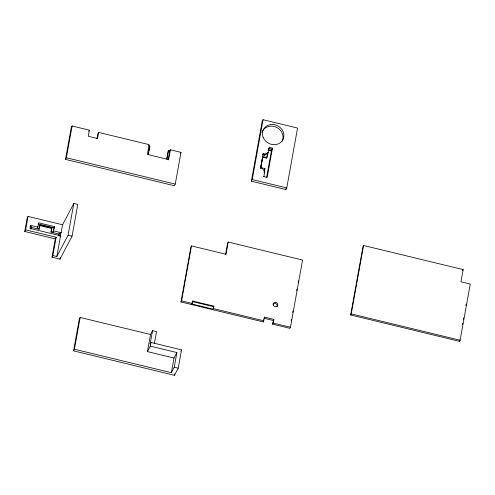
<?xml version="1.0" encoding="UTF-8"?>
<svg xmlns="http://www.w3.org/2000/svg" width="495" height="495" viewBox="0 0 495 495"><rect width="100%" height="100%" fill="white"/><g stroke="black" fill="none" stroke-linecap="round" stroke-linejoin="round"><path stroke-width="0.74" d="M24.75 231.499L27.176 218.06L28.042 216.42L62.562 224.779L73.811 203.445L77.795 204.41L72.066 236.171L59.951 259.145L51.987 257.221L55.291 238.893L56.158 237.254L25.616 229.859L24.75 231.499L55.291 238.893M25.616 229.859L28.042 216.42M62.562 224.779L61.133 232.718L60.551 233.813L59.227 233.492L58.936 234.042L50.973 232.112L51.257 231.567L53.138 232.019L54.481 226.648L38.666 222.818L37.892 227.094L30.591 225.324L30.04 228.381L60.582 235.775L56.832 256.54L52.854 255.575L51.987 257.221M30.9 229.185L31.34 226.741L30.016 226.419L30.591 225.324M51.257 231.567L51.919 227.898L39.971 225.008L39.309 228.671L37.317 228.189L37.577 226.766M31.34 226.741L31.055 227.285L39.018 229.216L39.68 225.553L51.629 228.449L51.919 227.898M50.973 232.112L51.629 228.449M65.507 159.384L71.237 127.623L72.103 125.984L89.366 130.16L88.265 136.267L97.558 138.52L98.66 132.412L149.119 144.633L147.355 154.403L168.597 159.551L170.36 149.775L180.984 152.349L175.255 184.109L174.388 185.749L65.507 159.384L66.373 157.744L72.103 125.984M53.138 232.019L54.481 226.648M52.854 255.575L56.158 237.254M58.719 235.261L58.936 234.042M58.787 235.936L59.227 233.492M60.112 236.257L60.551 233.813M59.951 259.145L60.223 257.635M56.832 256.54L68.087 235.205L73.811 203.445M96.94 138.804L97.793 134.052L98.66 132.412M152.547 330.666L150.121 344.105L150.987 342.466L181.529 349.86L178.225 368.181L174.475 375.297L73.557 350.856L79.287 319.096L80.153 317.456L150.53 334.496L152.547 330.666L156.531 331.631L154.378 343.579M73.557 350.856L74.423 349.216L80.153 317.456M148.296 153.722L148.55 152.293M148.809 150.87L149.577 146.594M148.327 154.601L149.867 146.05L148.537 145.728M166.753 158.932L168.17 151.099L168.455 150.548L169.785 150.87L170.36 149.775M166.914 159.099L168.455 150.548M168.158 159.891L169.785 150.87M147.442 351.599L150.325 346.129L176.882 352.558L173.999 358.034L147.442 351.599L150.53 334.496M150.325 346.129L150.987 342.466M264.565 317.159L263.328 321.917L181.003 301.981L190.915 247.011L191.491 245.916L226.017 254.275L228.22 242.061L302.581 260.067L290.46 327.251L289.884 328.346L272.621 324.169L273.859 319.405L264.565 317.159L263.99 318.254L273.283 320.5M181.003 301.981L181.578 300.886L191.491 245.916M74.423 349.216L171.357 372.692L173.999 358.034M171.357 372.692L174.24 367.216L176.882 352.558M174.475 375.297L174.741 373.83M213.883 306.158L213.599 306.708L192.351 301.56L192.642 301.016L213.883 306.158L213.159 309.152L191.912 304.004L192.134 302.785M191.912 304.004L192.642 301.016M213.159 309.152L213.599 306.708M225.572 254.653L227.644 243.156L228.22 242.061M251.373 181.201L262.171 121.343L263.037 119.703L297.563 128.063L286.766 187.921L285.9 189.56L251.373 181.201L252.24 179.561L263.037 119.703M263.501 176.511L267.176 177.439L272.46 148.123L269.144 147.318L268.24 152.311L265.147 154.112L263.154 153.629L260.531 168.182L262.523 168.665L264.738 171.746L263.854 176.635M262.511 157.893L260.661 168.151L262.932 156.612L266.916 157.577L268.24 152.311M264.12 172L264.93 168.566L260.945 167.601M262.932 156.612L262.641 157.156L266.626 158.122L267.665 152.349M264.287 172.13L264.93 168.566M266.663 177.111L271.378 150.987L272.46 148.123M285.9 189.56L286.172 188.044M263.328 321.917L263.724 319.714M272.621 324.169L273.859 319.405M291.246 320.797L291.518 319.287M292.743 312.494L293.015 310.984M296.691 290.602L296.963 289.092M298.188 282.298L298.46 280.789M350.652 314.981L362.996 246.572L363.571 245.477L463.159 269.596L460.956 281.81L470.25 284.062L460.115 340.251L459.539 341.346L350.652 314.981L351.233 313.886L363.571 245.477M459.539 341.346L459.812 339.824M462.553 324.64L462.825 323.124M463.512 319.325L463.784 317.809M465.974 305.656L466.247 304.14M37.317 228.189L37.892 227.094M88.784 131.255L89.366 130.16M39.018 229.216L39.309 228.671M60 236.87L60.582 235.775M180.409 153.444L180.984 152.349M263.154 153.629L262.579 154.725L264.571 155.207L267.665 153.407M264.571 155.207L265.147 154.112M266.626 158.122L266.916 157.577M264.163 172.842L264.738 171.746M180.848 351.153L181.529 349.86M462.584 270.691L463.159 269.596M268.568 148.413L271.885 149.218M268.346 149.632L271.668 150.437M268.061 150.183L271.378 150.987M252.24 179.561L286.766 187.921M66.373 157.744L175.255 184.109M38.09 223.913L53.906 227.743M53.714 230.924L61.133 232.718M68.087 235.205L72.066 236.171M351.233 313.886L460.115 340.251M181.578 300.886L192.202 303.46M213.444 308.602L263.903 320.822M273.197 323.074L290.46 327.251M174.24 367.216L178.225 368.181M262.004 132.406A11.014 9.838 27.8 0 1 276.111 127.147A11.014 9.838 27.8 0 1 282.113 141.242M273.11 304.048A2.407 2.153 27.8 0 1 277.076 306.702M263.093 137.245A11.014 9.838 27.8 0 0 281.488 141.7A11.014 9.838 27.8 0 0 274.935 124.814A11.014 9.838 27.8 0 0 263.093 137.245M273.302 305.087A2.407 2.153 27.8 0 0 277.33 306.065A2.407 2.153 27.8 0 0 275.894 302.371A2.407 2.153 27.8 0 0 273.302 305.087"/></g></svg>
